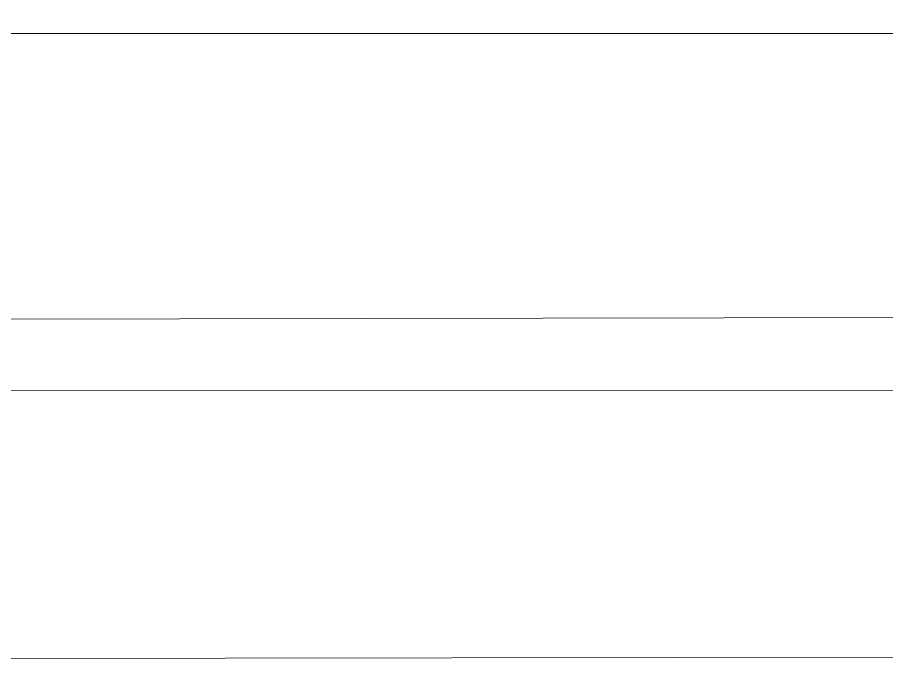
# Model space of a CAD drawing. Extents: x 4 to 464, y 11 to 29.
# Drawn here: x 16.211 to 18.771, y 26.9 to 28.799 of the extents above; entities that cross this region are included whole.
import ezdxf

# ---------------------------------------------------------------- set-up
doc = ezdxf.new("R2010")
doc.units = 0
doc.header["$MEASUREMENT"] = 0
doc.layers.add('Sections span lengths and Marker Balls Plan', color=7, linetype='CONTINUOUS', lineweight=0)

msp = doc.modelspace()

# ---------------------------------------------------------------- linework, layer by layer
at = {"layer": 'Sections span lengths and Marker Balls Plan', "color": 1}
for points in [[(10, 28.75, 48.5), (20, 28.752, 47.201), (30, 28.754, 45.962), (40, 28.756, 44.782), (50, 28.759, 43.661), (60, 28.761, 42.599), (70, 28.763, 41.596), (80, 28.765, 40.653), (90, 28.767, 39.769), (100, 28.769, 38.944), (110, 28.771, 38.178), (120, 28.773, 37.47), (130, 28.776, 36.822), (140, 28.778, 36.233), (150, 28.78, 35.703), (160, 28.782, 35.232), (170, 28.784, 34.82), (180, 28.786, 34.467), (190, 28.788, 34.172), (200, 28.79, 33.937), (210, 28.793, 33.76), (220, 28.795, 33.642), (230, 28.797, 33.583), (240, 28.799, 33.583)], [(10, 27.7, 39), (20, 27.698, 37.701), (30, 27.696, 36.462), (40, 27.694, 35.282), (50, 27.691, 34.161), (60, 27.689, 33.099), (70, 27.687, 32.096), (80, 27.685, 31.153), (90, 27.683, 30.269), (100, 27.681, 29.444), (110, 27.679, 28.678), (120, 27.677, 27.97), (130, 27.674, 27.322), (140, 27.672, 26.733), (150, 27.67, 26.203), (160, 27.668, 25.732), (170, 27.666, 25.32), (180, 27.664, 24.967), (190, 27.662, 24.672), (200, 27.66, 24.437), (210, 27.657, 24.26), (220, 27.655, 24.142), (230, 27.653, 24.083), (240, 27.651, 24.083)], [(10, 26.9, 58), (20, 26.915, 56.701), (30, 26.93, 55.462), (40, 26.945, 54.281), (50, 26.96, 53.161), (60, 26.975, 52.099), (70, 26.989, 51.096), (80, 27.004, 50.153), (90, 27.019, 49.269), (100, 27.034, 48.444), (110, 27.049, 47.678), (120, 27.064, 46.97), (130, 27.079, 46.322), (140, 27.094, 45.733), (150, 27.109, 45.203), (160, 27.124, 44.732), (170, 27.139, 44.32), (180, 27.154, 43.967), (190, 27.168, 43.672), (200, 27.183, 43.437), (210, 27.198, 43.26), (220, 27.213, 43.142), (230, 27.228, 43.083), (240, 27.243, 43.083)]]:
    msp.add_polyline3d(points, dxfattribs=at)
at = {"layer": 'Sections span lengths and Marker Balls Plan', "color": 5}
msp.add_polyline3d([(10, 27.9, 64.375), (20, 27.916, 63.515), (30, 27.931, 62.696), (40, 27.947, 61.918), (50, 27.962, 61.181), (60, 27.978, 60.485), (70, 27.993, 59.831), (80, 28.009, 59.217), (90, 28.024, 58.645), (100, 28.04, 58.113), (110, 28.056, 57.623), (120, 28.071, 57.174), (130, 28.087, 56.766), (140, 28.102, 56.398), (150, 28.118, 56.072), (160, 28.133, 55.787), (170, 28.149, 55.542), (180, 28.164, 55.339), (190, 28.18, 55.177), (200, 28.196, 55.056), (210, 28.211, 54.975), (220, 28.227, 54.936), (230, 28.242, 54.938), (240, 28.258, 54.981)], dxfattribs=at)

doc.saveas('drawing.dxf')
